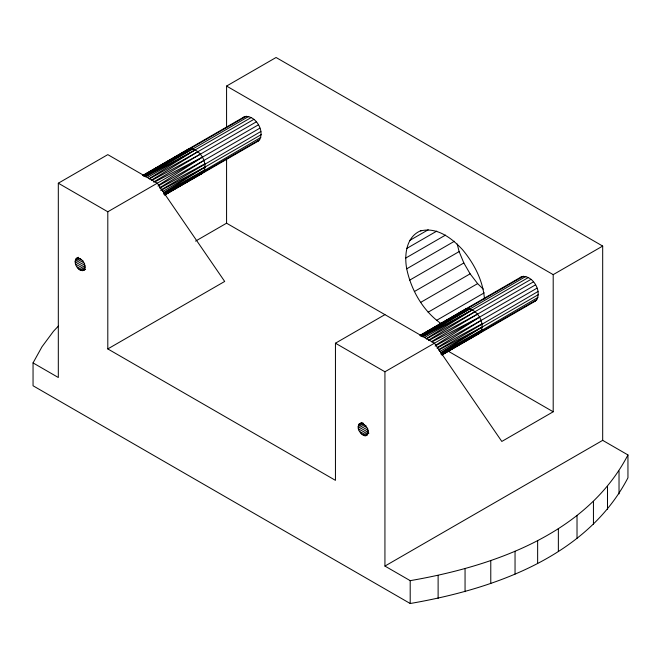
<?xml version="1.0" encoding="UTF-8"?>
<svg xmlns="http://www.w3.org/2000/svg" width="661" height="661" viewBox="0 0 661 661"><rect width="100%" height="100%" fill="white"/><g stroke="black" fill="none" stroke-linecap="round" stroke-linejoin="round"><path stroke-width="0.99" d="M441.308 323.799C423.114 311.034 411.241 290.361 406.713 268.812C404.127 254.857 406.234 236.184 421.429 230.466M358.212 426.634C359.534 418.487 369.202 427.254 368.111 432.352C366.781 440.499 357.114 431.732 358.212 426.634L363.567 423.544M85.352 269.391C78.94 274.745 70.504 260.145 78.353 257.269M164.779 194.788L202.233 173.422C210.181 165.043 199.465 146.478 188.236 149.179L143.189 175.446M164.705 195.086L258.319 141.041C266.267 132.663 255.551 114.097 244.322 116.799L142.751 175.438M442.159 354.643L479.365 333.425C487.314 325.047 476.598 306.481 465.369 309.183L420.322 335.449M441.837 355.089L535.451 301.044C543.4 292.666 532.683 274.1 521.455 276.794L419.884 335.441M33.05 362.906L58.317 377.497L58.317 183.204L107.801 211.776L107.801 348.925L335.449 480.349L335.449 343.208L384.933 371.779L384.933 566.072L602.683 440.35L627.95 454.942L627.95 477.796C586.728 557.083 492.866 589.224 410.2 603.51L33.05 385.768L33.05 362.906L41.974 346.794L53.508 331.244L58.424 326.038M384.933 566.072L410.2 580.655C492.866 566.361 586.728 534.228 627.95 454.942M243.273 117.765L244.322 116.799M83.592 270.407C87.566 266.218 82.204 256.939 76.593 258.286M464.319 310.149L465.369 309.183M520.405 277.769L521.455 276.794M158.549 185.204L202.233 157.26L154.724 181.957M435.682 345.207L479.365 317.263L431.856 341.952M149.105 178.668L195.235 149.873L145.478 176.809M426.238 338.672L472.367 309.869L422.61 336.813M163.465 192.822L205.133 167.01L161.557 190.038M440.598 352.825L482.266 327.013L438.689 350.033M159.64 187.79L203.803 160.532L259.889 128.151M437.64 347.256L480.935 320.535L537.021 288.155M151.319 180.246L197.796 151.741L253.882 119.36M428.46 340.241L474.928 311.744L531.014 279.355M153.575 182.081L200.184 154.261L256.27 121.88M164.077 194.094L260.88 137.397M431.583 341.555L477.316 314.264L533.402 281.875M441.209 354.098L538.013 297.4M160.516 190.228L260.88 131.481M438.532 349.702L538.013 291.484M181.345 153.773L183.122 152.724M184.89 151.683L186.658 150.634L184.89 151.65M143.759 176.008L190.285 148.543L143.487 175.355M420.892 336.011L467.418 308.547L420.355 335.515M145.288 176.627L248.759 116.402M422.42 336.631L525.892 276.397M164.729 194.714L180.684 185.419M182.453 184.386L188.658 180.767M190.434 179.734L192.202 178.701M194.863 177.156L196.639 176.123M443.638 353.685L449.844 350.066M451.612 349.033L457.817 345.422M459.593 344.389L462.246 342.836M464.022 341.803L465.79 340.77M467.567 339.737L470.227 338.192M471.995 337.151L473.772 336.119M164.994 194.574L203.803 171.959L164.06 194.317M442.126 354.577L480.935 331.962L441.193 354.321M58.317 183.204L107.801 154.633L157.293 183.204L224.682 281.446L107.801 348.925M226.574 127.309L226.574 86.062L276.067 57.49L602.683 246.066L602.683 440.35M189.335 149.097L246.371 116.162M147.196 177.602L251.32 117.484M107.801 211.776L258.319 124.879M162.672 191.525L261.219 134.629M202.853 172.513L259.889 139.578M75.8 259.013L78.452 257.493M75.313 260.112L78.841 258.071M75.139 261.492L80.435 258.434M75.313 263.07L81.485 259.5M75.8 264.731L82.856 260.657M76.593 266.366L83.65 262.293M77.618 267.87L84.674 263.797M78.808 269.126L84.98 265.565M80.088 270.06L85.385 267.011M81.369 270.605L84.897 268.573M82.567 270.729L85.211 269.201M195.565 241.108L226.574 223.203L434.426 343.208L501.815 441.441L553.199 411.778L553.199 274.637L226.574 86.062M409.646 240.488L428.204 229.78M406.713 248.462L436.764 231.119M405.722 258.063L445.489 235.101M406.713 268.812L454.438 241.257M409.646 280.165L459.131 251.593L457.181 244.025M414.356 291.551L463.848 262.979L459.131 251.593M335.449 343.208L384.933 314.636M420.627 302.408L470.12 273.836L477.622 283.619L483.199 289.097M428.138 312.19L477.622 283.619M436.5 320.403L484.224 292.848M466.468 309.092L523.504 276.166M424.329 337.606L528.453 277.488M384.933 371.779L535.451 284.883M553.199 274.637L602.683 246.066M439.813 351.528L538.351 294.632M479.985 332.516L537.021 299.582M358.873 424.164L361.55 422.619M358.378 425.254L362.839 422.676M358.378 428.212L364.624 424.61M358.873 429.873L366.012 425.758M359.658 431.517L366.797 427.394M360.683 433.013L367.822 428.89M361.881 434.277L368.119 430.666M363.162 435.211L368.507 432.12M364.442 435.756L368.896 433.178M365.632 435.872L367.417 434.839M143.214 175.512L148.535 172.471M150.311 171.455L164.498 163.333M166.266 162.317L171.587 159.268M173.364 158.252L179.569 154.699M181.337 153.683L183.114 152.666M163.647 193.045L204.794 169.778M440.788 353.048L481.927 329.781M149.295 178.941L197.796 151.741M426.428 338.944L474.928 311.744M143.825 176.148L192.673 148.783M420.958 336.152L469.806 308.786M157.987 186.08L203.803 160.532M435.12 346.083L480.935 320.535M151.493 180.593L200.184 154.261M159.871 188.129L204.794 163.862M428.634 340.597L477.316 314.264M437.004 348.132L481.927 323.865M256.947 141.462L258.319 141.041M200.861 173.843L202.233 173.422M534.088 301.466L535.451 301.044M477.316 334.053L479.365 333.425M420.627 230.929C436.979 226.706 452.025 238.34 462.493 249.651C474.111 263.565 483.026 280.595 484.455 298.896M447.894 350.983L553.199 411.778M463.848 262.979L470.12 273.836M619.027 471.053L619.027 493.916M607.492 486.603L607.492 509.466M593.446 501.459L593.446 524.313M577.02 515.473L577.02 538.327M558.363 528.519L558.363 551.373M537.641 540.475L537.641 563.337M515.043 551.249L515.043 574.112M490.776 560.735L490.776 583.589M465.055 568.84L465.055 591.702M438.119 575.5L438.119 598.362M410.2 580.655L410.2 603.51M226.574 159.276L226.574 223.203"/></g></svg>
